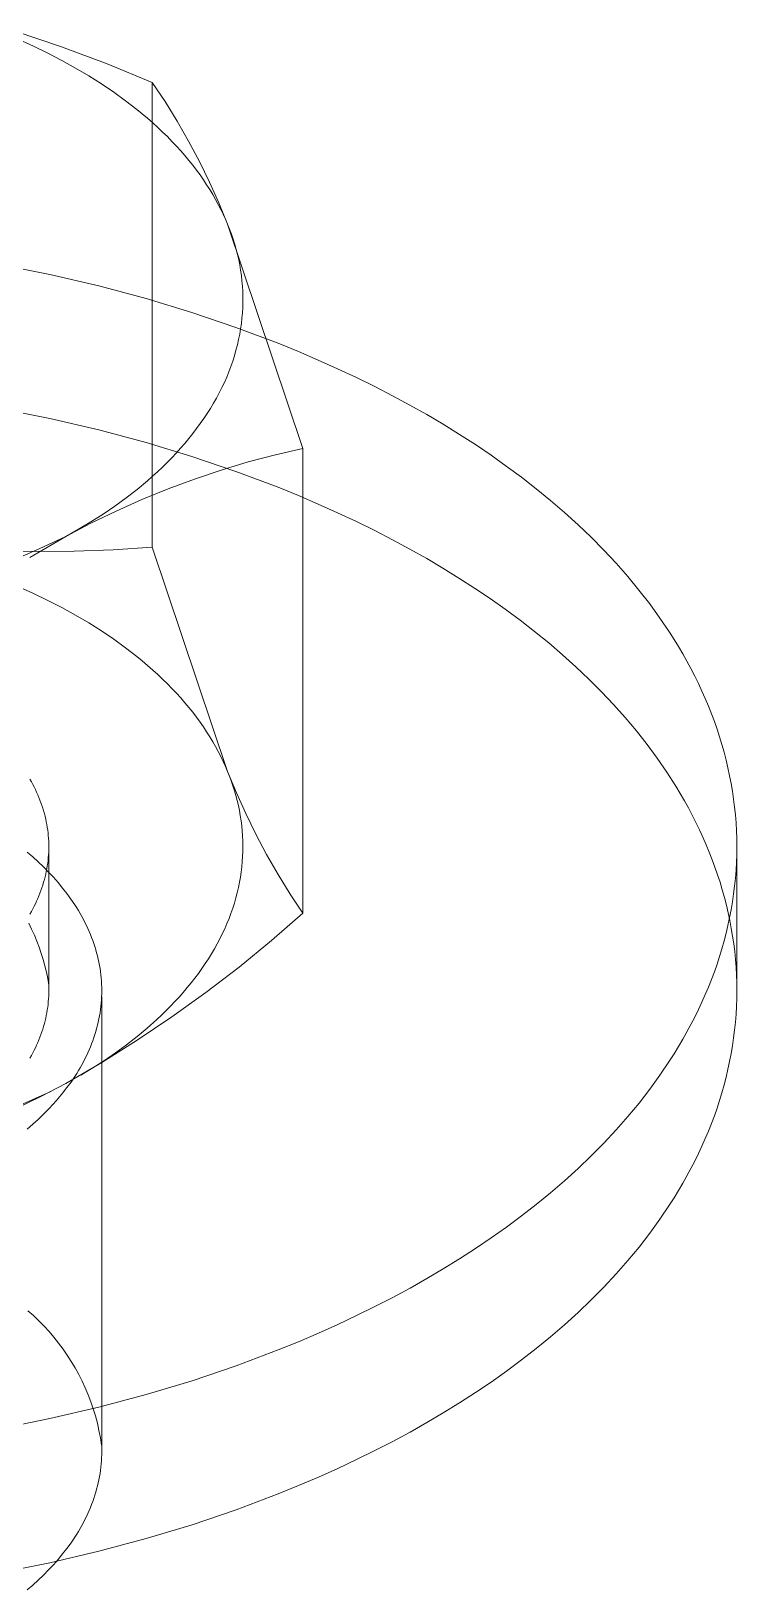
# Model space of a CAD drawing. Header units: millimetres. Extents: x -124 to 15640, y 659 to 4121.
# Drawn here: x 4099.38 to 4109.38, y 2376.84 to 2398.93 of the extents above; entities that cross this region are included whole.
import ezdxf

# ---------------------------------------------------------------- set-up
doc = ezdxf.new("R2010")
doc.units = ezdxf.units.MM
doc.layers.add('ZANO_R', color=7, linetype='Continuous', lineweight=0)

msp = doc.modelspace()

# ---------------------------------------------------------------- linework, layer by layer
at = {"layer": 'ZANO_R'}
for p, q in [((4099.812, 2398.713), (4099.157, 2398.933)), ((4099.205, 2398.815), (4099.415, 2398.72)), ((4099.415, 2398.72), (4099.62, 2398.621)), ((4099.62, 2398.621), (4099.819, 2398.518)), ((4100.46, 2398.471), (4099.812, 2398.713)), ((4099.819, 2398.518), (4100.012, 2398.411)), ((4100.012, 2398.411), (4100.199, 2398.3)), ((4101.099, 2398.208), (4100.46, 2398.471)), ((4100.199, 2398.3), (4100.38, 2398.186)), ((4100.38, 2398.186), (4100.554, 2398.069)), ((4101.099, 2398.208), (4101.28, 2397.936)), ((4101.099, 2391.618), (4101.099, 2398.208)), ((4100.554, 2398.069), (4100.721, 2397.948)), ((4100.721, 2397.948), (4100.88, 2397.824)), ((4101.28, 2397.936), (4101.451, 2397.659)), ((4100.88, 2397.824), (4100.957, 2397.761)), ((4100.957, 2397.761), (4101.032, 2397.698)), ((4101.032, 2397.698), (4101.105, 2397.634)), ((4101.105, 2397.634), (4101.176, 2397.569)), ((4101.176, 2397.569), (4101.245, 2397.504)), ((4101.245, 2397.504), (4101.312, 2397.438)), ((4101.451, 2397.659), (4101.613, 2397.376)), ((4101.312, 2397.438), (4101.377, 2397.371)), ((4101.377, 2397.371), (4101.44, 2397.305)), ((4101.44, 2397.305), (4101.501, 2397.237)), ((4101.613, 2397.376), (4101.766, 2397.088)), ((4101.501, 2397.237), (4101.56, 2397.17)), ((4101.56, 2397.17), (4101.617, 2397.102)), ((4101.617, 2397.102), (4101.671, 2397.033)), ((4101.671, 2397.033), (4101.724, 2396.965)), ((4101.766, 2397.088), (4101.909, 2396.795)), ((4101.724, 2396.965), (4101.775, 2396.896)), ((4101.775, 2396.896), (4101.823, 2396.826)), ((4101.823, 2396.826), (4101.869, 2396.757)), ((4101.869, 2396.757), (4101.914, 2396.687)), ((4101.909, 2396.795), (4102.042, 2396.498)), ((4101.914, 2396.687), (4101.956, 2396.617)), ((4101.956, 2396.617), (4101.996, 2396.547)), ((4101.996, 2396.547), (4102.034, 2396.477)), ((4102.034, 2396.477), (4102.07, 2396.407)), ((4102.042, 2396.498), (4102.166, 2396.196)), ((4102.07, 2396.407), (4102.104, 2396.337)), ((4102.104, 2396.337), (4102.136, 2396.267)), ((4102.136, 2396.267), (4102.166, 2396.196)), ((4102.166, 2396.196), (4102.194, 2396.126)), ((4102.166, 2396.196), (4103.233, 2393.018)), ((4102.194, 2396.126), (4102.22, 2396.055)), ((4102.22, 2396.055), (4102.245, 2395.983)), ((4102.245, 2395.983), (4102.267, 2395.911)), ((4102.267, 2395.911), (4102.287, 2395.839)), ((4102.287, 2395.839), (4102.306, 2395.766)), ((4102.306, 2395.766), (4102.323, 2395.693)), ((4098.932, 2395.625), (4099.645, 2395.483)), ((4099.645, 2395.483), (4100.339, 2395.321)), ((4102.323, 2395.693), (4102.337, 2395.619)), ((4102.337, 2395.619), (4102.35, 2395.545)), ((4102.35, 2395.545), (4102.361, 2395.47)), ((4100.339, 2395.321), (4101.012, 2395.142)), ((4102.361, 2395.47), (4102.369, 2395.396)), ((4102.369, 2395.396), (4102.376, 2395.32)), ((4102.376, 2395.32), (4102.38, 2395.245)), ((4101.012, 2395.142), (4101.66, 2394.946)), ((4102.38, 2395.245), (4102.382, 2395.17)), ((4102.382, 2395.094), (4102.38, 2395.018)), ((4102.382, 2395.17), (4102.382, 2395.094)), ((4101.66, 2394.946), (4102.284, 2394.734)), ((4102.369, 2394.866), (4102.361, 2394.79)), ((4102.376, 2394.942), (4102.369, 2394.866)), ((4102.38, 2395.018), (4102.376, 2394.942)), ((4102.284, 2394.734), (4102.881, 2394.509)), ((4102.337, 2394.637), (4102.321, 2394.561)), ((4102.35, 2394.713), (4102.337, 2394.637)), ((4102.361, 2394.79), (4102.35, 2394.713)), ((4102.284, 2394.409), (4102.262, 2394.333)), ((4102.304, 2394.485), (4102.284, 2394.409)), ((4102.321, 2394.561), (4102.304, 2394.485)), ((4102.881, 2394.509), (4103.17, 2394.392)), ((4103.17, 2394.392), (4103.451, 2394.271)), ((4102.212, 2394.181), (4102.183, 2394.106)), ((4102.238, 2394.257), (4102.212, 2394.181)), ((4102.262, 2394.333), (4102.238, 2394.257)), ((4103.451, 2394.271), (4103.725, 2394.148)), ((4102.12, 2393.955), (4102.084, 2393.881)), ((4102.153, 2394.03), (4102.12, 2393.955)), ((4102.183, 2394.106), (4102.153, 2394.03)), ((4103.725, 2394.148), (4103.992, 2394.022)), ((4103.992, 2394.022), (4104.252, 2393.894)), ((4102.008, 2393.733), (4101.966, 2393.659)), ((4102.047, 2393.807), (4102.008, 2393.733)), ((4102.084, 2393.881), (4102.047, 2393.807)), ((4104.252, 2393.894), (4104.505, 2393.764)), ((4104.505, 2393.764), (4104.75, 2393.631)), ((4099.645, 2393.441), (4098.932, 2393.584)), ((4101.877, 2393.513), (4101.829, 2393.441)), ((4101.922, 2393.586), (4101.877, 2393.513)), ((4101.966, 2393.659), (4101.922, 2393.586)), ((4104.75, 2393.631), (4104.988, 2393.497)), ((4104.988, 2393.497), (4105.221, 2393.36)), ((4100.339, 2393.28), (4099.645, 2393.441)), ((4101.012, 2393.1), (4100.339, 2393.28)), ((4101.727, 2393.299), (4101.673, 2393.228)), ((4101.779, 2393.37), (4101.727, 2393.299)), ((4101.829, 2393.441), (4101.779, 2393.37)), ((4105.221, 2393.36), (4105.451, 2393.218)), ((4101.66, 2392.904), (4101.012, 2393.1)), ((4101.559, 2393.089), (4101.5, 2393.02)), ((4101.617, 2393.158), (4101.559, 2393.089)), ((4101.673, 2393.228), (4101.617, 2393.158)), ((4105.451, 2393.218), (4105.677, 2393.072)), ((4105.677, 2393.072), (4105.899, 2392.922)), ((4101.375, 2392.885), (4101.309, 2392.819)), ((4101.438, 2392.953), (4101.375, 2392.885)), ((4101.5, 2393.02), (4101.438, 2392.953)), ((4102.284, 2392.693), (4101.66, 2392.904)), ((4102.458, 2392.826), (4102.075, 2392.711)), ((4102.844, 2392.928), (4102.458, 2392.826)), ((4103.233, 2393.018), (4102.844, 2392.928)), ((4103.233, 2393.018), (4103.233, 2386.429)), ((4105.899, 2392.922), (4106.116, 2392.768)), ((4101.103, 2392.624), (4101.031, 2392.561)), ((4101.174, 2392.688), (4101.103, 2392.624)), ((4101.242, 2392.753), (4101.174, 2392.688)), ((4101.309, 2392.819), (4101.242, 2392.753)), ((4102.075, 2392.711), (4101.696, 2392.584)), ((4102.881, 2392.468), (4102.284, 2392.693)), ((4106.116, 2392.768), (4106.33, 2392.609)), ((4106.33, 2392.609), (4106.538, 2392.447)), ((4100.882, 2392.437), (4100.727, 2392.317)), ((4101.031, 2392.561), (4100.882, 2392.437)), ((4101.322, 2392.445), (4100.952, 2392.294)), ((4101.696, 2392.584), (4101.322, 2392.445)), ((4103.17, 2392.35), (4102.881, 2392.468)), ((4106.538, 2392.447), (4106.741, 2392.281)), ((4100.567, 2392.2), (4100.401, 2392.087)), ((4100.727, 2392.317), (4100.567, 2392.2)), ((4100.952, 2392.294), (4100.587, 2392.131)), ((4103.451, 2392.23), (4103.17, 2392.35)), ((4103.725, 2392.107), (4103.451, 2392.23)), ((4106.741, 2392.281), (4106.939, 2392.11)), ((4100.228, 2391.957), (4099.874, 2391.771)), ((4100.23, 2391.978), (4100.054, 2391.872)), ((4100.587, 2392.131), (4100.228, 2391.957)), ((4100.401, 2392.087), (4100.23, 2391.978)), ((4103.992, 2391.981), (4103.725, 2392.107)), ((4104.252, 2391.853), (4103.992, 2391.981)), ((4106.939, 2392.11), (4107.132, 2391.936)), ((4099.874, 2391.771), (4099.364, 2391.472)), ((4099.874, 2391.771), (4099.494, 2391.593)), ((4100.054, 2391.872), (4099.874, 2391.771)), ((4104.505, 2391.723), (4104.252, 2391.853)), ((4104.75, 2391.59), (4104.505, 2391.723)), ((4107.132, 2391.936), (4107.318, 2391.758)), ((4107.318, 2391.758), (4107.498, 2391.576)), ((4098.881, 2391.571), (4099.436, 2391.557)), ((4099.494, 2391.593), (4099.107, 2391.427)), ((4099.436, 2391.557), (4099.991, 2391.56)), ((4099.991, 2391.56), (4100.546, 2391.58)), ((4100.546, 2391.58), (4101.099, 2391.618)), ((4102.166, 2388.44), (4101.099, 2391.618)), ((4104.988, 2391.456), (4104.75, 2391.59)), ((4107.498, 2391.576), (4107.671, 2391.39)), ((4105.218, 2391.321), (4104.988, 2391.456)), ((4105.444, 2391.181), (4105.218, 2391.321)), ((4107.671, 2391.39), (4107.837, 2391.201)), ((4099.415, 2390.963), (4099.205, 2391.058)), ((4105.666, 2391.038), (4105.444, 2391.181)), ((4107.837, 2391.201), (4107.996, 2391.009)), ((4099.62, 2390.864), (4099.415, 2390.963)), ((4099.819, 2390.761), (4099.62, 2390.864)), ((4105.885, 2390.89), (4105.666, 2391.038)), ((4106.099, 2390.739), (4105.885, 2390.89)), ((4107.996, 2391.009), (4108.148, 2390.813)), ((4100.012, 2390.654), (4099.819, 2390.761)), ((4100.199, 2390.544), (4100.012, 2390.654)), ((4106.31, 2390.583), (4106.099, 2390.739)), ((4108.148, 2390.813), (4108.292, 2390.614)), ((4100.38, 2390.43), (4100.199, 2390.544)), ((4100.554, 2390.312), (4100.38, 2390.43)), ((4106.516, 2390.424), (4106.31, 2390.583)), ((4106.716, 2390.26), (4106.516, 2390.424)), ((4108.292, 2390.614), (4108.428, 2390.412)), ((4108.428, 2390.412), (4108.493, 2390.31)), ((4100.721, 2390.191), (4100.554, 2390.312)), ((4100.88, 2390.067), (4100.721, 2390.191)), ((4106.912, 2390.093), (4106.716, 2390.26)), ((4108.493, 2390.31), (4108.556, 2390.208)), ((4108.556, 2390.208), (4108.617, 2390.104)), ((4100.957, 2390.005), (4100.88, 2390.067)), ((4101.032, 2389.941), (4100.957, 2390.005)), ((4107.102, 2389.922), (4106.912, 2390.093)), ((4108.617, 2390.104), (4108.675, 2390)), ((4108.675, 2390), (4108.732, 2389.896)), ((4101.105, 2389.877), (4101.032, 2389.941)), ((4101.176, 2389.812), (4101.105, 2389.877)), ((4101.245, 2389.747), (4101.176, 2389.812)), ((4101.312, 2389.681), (4101.245, 2389.747)), ((4107.286, 2389.747), (4107.102, 2389.922)), ((4107.464, 2389.569), (4107.286, 2389.747)), ((4108.732, 2389.896), (4108.786, 2389.791)), ((4108.786, 2389.791), (4108.838, 2389.685)), ((4101.377, 2389.615), (4101.312, 2389.681)), ((4101.44, 2389.548), (4101.377, 2389.615)), ((4101.501, 2389.481), (4101.44, 2389.548)), ((4107.636, 2389.387), (4107.464, 2389.569)), ((4108.838, 2389.685), (4108.888, 2389.578)), ((4108.888, 2389.578), (4108.935, 2389.472)), ((4101.56, 2389.413), (4101.501, 2389.481)), ((4101.617, 2389.345), (4101.56, 2389.413)), ((4101.671, 2389.277), (4101.617, 2389.345)), ((4107.801, 2389.202), (4107.636, 2389.387)), ((4108.935, 2389.472), (4108.98, 2389.364)), ((4108.98, 2389.364), (4109.023, 2389.256)), ((4101.724, 2389.208), (4101.671, 2389.277)), ((4101.775, 2389.139), (4101.724, 2389.208)), ((4101.823, 2389.07), (4101.775, 2389.139)), ((4101.869, 2389), (4101.823, 2389.07)), ((4107.96, 2389.013), (4107.801, 2389.202)), ((4109.023, 2389.256), (4109.064, 2389.148)), ((4109.064, 2389.148), (4109.102, 2389.039)), ((4101.914, 2388.93), (4101.869, 2389)), ((4101.956, 2388.861), (4101.914, 2388.93)), ((4101.996, 2388.791), (4101.956, 2388.861)), ((4108.111, 2388.821), (4107.96, 2389.013)), ((4109.102, 2389.039), (4109.138, 2388.93)), ((4109.138, 2388.93), (4109.171, 2388.82)), ((4102.034, 2388.721), (4101.996, 2388.791)), ((4102.07, 2388.65), (4102.034, 2388.721)), ((4102.104, 2388.58), (4102.07, 2388.65)), ((4108.255, 2388.626), (4108.111, 2388.821)), ((4109.171, 2388.82), (4109.202, 2388.711)), ((4109.202, 2388.711), (4109.231, 2388.6)), ((4102.136, 2388.51), (4102.104, 2388.58)), ((4102.166, 2388.44), (4102.136, 2388.51)), ((4102.166, 2388.44), (4102.193, 2388.372)), ((4102.29, 2388.138), (4102.166, 2388.44)), ((4108.391, 2388.428), (4108.255, 2388.626)), ((4108.519, 2388.228), (4108.391, 2388.428)), ((4109.231, 2388.6), (4109.257, 2388.49)), ((4109.257, 2388.49), (4109.281, 2388.379)), ((4099.364, 2388.329), (4099.385, 2388.293)), ((4099.385, 2388.293), (4099.405, 2388.256)), ((4099.405, 2388.256), (4099.424, 2388.219)), ((4099.424, 2388.219), (4099.442, 2388.182)), ((4102.193, 2388.372), (4102.218, 2388.304)), ((4102.218, 2388.304), (4102.242, 2388.235)), ((4102.242, 2388.235), (4102.264, 2388.165)), ((4108.58, 2388.126), (4108.519, 2388.228)), ((4109.281, 2388.379), (4109.302, 2388.268)), ((4109.302, 2388.268), (4109.321, 2388.157)), ((4099.442, 2388.182), (4099.459, 2388.145)), ((4099.459, 2388.145), (4099.476, 2388.107)), ((4099.476, 2388.107), (4099.492, 2388.07)), ((4099.492, 2388.07), (4099.507, 2388.032)), ((4099.507, 2388.032), (4099.521, 2387.994)), ((4099.521, 2387.994), (4099.534, 2387.956)), ((4102.264, 2388.165), (4102.284, 2388.096)), ((4102.284, 2388.096), (4102.302, 2388.026)), ((4102.423, 2387.841), (4102.29, 2388.138)), ((4102.302, 2388.026), (4102.319, 2387.955)), ((4108.639, 2388.024), (4108.58, 2388.126)), ((4108.696, 2387.922), (4108.639, 2388.024)), ((4109.321, 2388.157), (4109.337, 2388.045)), ((4109.337, 2388.045), (4109.351, 2387.933)), ((4099.534, 2387.956), (4099.547, 2387.918)), ((4099.547, 2387.918), (4099.559, 2387.88)), ((4099.559, 2387.88), (4099.569, 2387.841)), ((4099.569, 2387.841), (4099.579, 2387.803)), ((4099.579, 2387.803), (4099.589, 2387.764)), ((4099.589, 2387.764), (4099.597, 2387.725)), ((4102.319, 2387.955), (4102.333, 2387.884)), ((4102.333, 2387.884), (4102.346, 2387.813)), ((4102.346, 2387.813), (4102.357, 2387.741)), ((4102.567, 2387.548), (4102.423, 2387.841)), ((4108.751, 2387.818), (4108.696, 2387.922)), ((4108.803, 2387.715), (4108.751, 2387.818)), ((4109.351, 2387.933), (4109.362, 2387.822)), ((4109.362, 2387.822), (4109.371, 2387.71)), ((4099.597, 2387.725), (4099.604, 2387.686)), ((4099.604, 2387.686), (4099.611, 2387.647)), ((4099.611, 2387.647), (4099.617, 2387.608)), ((4099.617, 2387.608), (4099.621, 2387.569)), ((4099.621, 2387.569), (4099.625, 2387.53)), ((4099.625, 2387.53), (4099.628, 2387.491)), ((4102.357, 2387.741), (4102.366, 2387.669)), ((4102.366, 2387.669), (4102.373, 2387.597)), ((4102.373, 2387.597), (4102.378, 2387.525)), ((4102.378, 2387.525), (4102.381, 2387.452)), ((4102.719, 2387.26), (4102.567, 2387.548)), ((4108.854, 2387.61), (4108.803, 2387.715)), ((4108.902, 2387.506), (4108.854, 2387.61)), ((4109.371, 2387.71), (4109.377, 2387.598)), ((4109.377, 2387.598), (4109.381, 2387.486)), ((4099.628, 2387.491), (4099.631, 2387.452)), ((4099.631, 2387.452), (4099.632, 2387.412)), ((4099.632, 2387.334), (4099.631, 2387.295)), ((4099.632, 2387.412), (4099.632, 2387.373)), ((4099.632, 2387.373), (4099.632, 2387.334)), ((4102.382, 2387.306), (4102.379, 2387.233)), ((4102.381, 2387.452), (4102.382, 2387.379)), ((4102.382, 2387.379), (4102.382, 2387.306)), ((4108.948, 2387.4), (4108.902, 2387.506)), ((4108.992, 2387.294), (4108.948, 2387.4)), ((4109.381, 2387.486), (4109.382, 2387.373)), ((4109.382, 2387.373), (4109.381, 2387.261)), ((4099.326, 2387.295), (4099.405, 2387.227)), ((4099.405, 2387.227), (4099.482, 2387.157)), ((4099.482, 2387.157), (4099.557, 2387.086)), ((4099.557, 2387.086), (4099.628, 2387.013)), ((4099.611, 2387.099), (4099.604, 2387.06)), ((4099.617, 2387.138), (4099.611, 2387.099)), ((4099.621, 2387.177), (4099.617, 2387.138)), ((4099.625, 2387.216), (4099.621, 2387.177)), ((4099.628, 2387.255), (4099.625, 2387.216)), ((4099.631, 2387.295), (4099.628, 2387.255)), ((4099.632, 2385.332), (4099.632, 2387.295)), ((4102.367, 2387.087), (4102.358, 2387.013)), ((4102.374, 2387.16), (4102.367, 2387.087)), ((4102.379, 2387.233), (4102.374, 2387.16)), ((4102.881, 2386.977), (4102.719, 2387.26)), ((4109.034, 2387.188), (4108.992, 2387.294)), ((4109.073, 2387.081), (4109.034, 2387.188)), ((4109.11, 2386.974), (4109.073, 2387.081)), ((4109.377, 2387.149), (4109.371, 2387.037)), ((4109.381, 2387.261), (4109.377, 2387.149)), ((4109.382, 2385.332), (4109.382, 2387.261)), ((4099.559, 2386.867), (4099.547, 2386.828)), ((4099.569, 2386.905), (4099.559, 2386.867)), ((4099.579, 2386.944), (4099.569, 2386.905)), ((4099.589, 2386.982), (4099.579, 2386.944)), ((4099.597, 2387.021), (4099.589, 2386.982)), ((4099.604, 2387.06), (4099.597, 2387.021)), ((4099.628, 2387.013), (4099.698, 2386.939)), ((4099.698, 2386.939), (4099.764, 2386.863)), ((4099.764, 2386.863), (4099.828, 2386.786)), ((4102.334, 2386.867), (4102.319, 2386.793)), ((4102.347, 2386.94), (4102.334, 2386.867)), ((4102.358, 2387.013), (4102.347, 2386.94)), ((4103.053, 2386.7), (4102.881, 2386.977)), ((4109.145, 2386.867), (4109.11, 2386.974)), ((4109.177, 2386.759), (4109.145, 2386.867)), ((4109.362, 2386.925), (4109.351, 2386.814)), ((4109.371, 2387.037), (4109.362, 2386.925)), ((4099.476, 2386.639), (4099.459, 2386.601)), ((4099.492, 2386.676), (4099.476, 2386.639)), ((4099.507, 2386.714), (4099.492, 2386.676)), ((4099.521, 2386.752), (4099.507, 2386.714)), ((4099.534, 2386.79), (4099.521, 2386.752)), ((4099.547, 2386.828), (4099.534, 2386.79)), ((4099.828, 2386.786), (4099.889, 2386.708)), ((4099.889, 2386.708), (4099.946, 2386.628)), ((4102.283, 2386.647), (4102.262, 2386.573)), ((4102.302, 2386.72), (4102.283, 2386.647)), ((4102.319, 2386.793), (4102.302, 2386.72)), ((4103.233, 2386.429), (4103.053, 2386.7)), ((4109.207, 2386.65), (4109.177, 2386.759)), ((4109.235, 2386.542), (4109.207, 2386.65)), ((4109.337, 2386.702), (4109.321, 2386.59)), ((4109.351, 2386.814), (4109.337, 2386.702)), ((4099.385, 2386.454), (4099.365, 2386.417)), ((4099.405, 2386.49), (4099.385, 2386.454)), ((4099.424, 2386.527), (4099.405, 2386.49)), ((4099.442, 2386.564), (4099.424, 2386.527)), ((4099.459, 2386.601), (4099.442, 2386.564)), ((4099.946, 2386.628), (4100.001, 2386.547)), ((4100.001, 2386.547), (4100.027, 2386.507)), ((4100.027, 2386.507), (4100.052, 2386.466)), ((4100.052, 2386.466), (4100.076, 2386.424)), ((4100.076, 2386.424), (4100.1, 2386.383)), ((4102.213, 2386.427), (4102.186, 2386.355)), ((4102.238, 2386.5), (4102.213, 2386.427)), ((4102.262, 2386.573), (4102.238, 2386.5)), ((4102.786, 2386.04), (4103.233, 2386.429)), ((4109.261, 2386.433), (4109.235, 2386.542)), ((4109.284, 2386.324), (4109.261, 2386.433)), ((4109.302, 2386.479), (4109.281, 2386.368)), ((4109.321, 2386.59), (4109.302, 2386.479)), ((4099.389, 2386.204), (4099.347, 2386.286)), ((4099.428, 2386.12), (4099.389, 2386.204)), ((4100.1, 2386.383), (4100.122, 2386.341)), ((4100.122, 2386.341), (4100.144, 2386.299)), ((4100.144, 2386.299), (4100.165, 2386.256)), ((4100.165, 2386.256), (4100.185, 2386.214)), ((4100.185, 2386.214), (4100.204, 2386.171)), ((4102.125, 2386.21), (4102.091, 2386.138)), ((4102.156, 2386.282), (4102.125, 2386.21)), ((4102.186, 2386.355), (4102.156, 2386.282)), ((4109.257, 2386.257), (4109.231, 2386.147)), ((4109.281, 2386.368), (4109.257, 2386.257)), ((4109.304, 2386.214), (4109.284, 2386.324)), ((4109.322, 2386.105), (4109.304, 2386.214)), ((4099.463, 2386.034), (4099.428, 2386.12)), ((4099.496, 2385.948), (4099.463, 2386.034)), ((4100.204, 2386.171), (4100.222, 2386.128)), ((4100.222, 2386.128), (4100.239, 2386.085)), ((4100.239, 2386.085), (4100.255, 2386.042)), ((4100.255, 2386.042), (4100.27, 2385.998)), ((4100.27, 2385.998), (4100.285, 2385.955)), ((4102.018, 2385.995), (4101.979, 2385.924)), ((4102.056, 2386.067), (4102.018, 2385.995)), ((4102.091, 2386.138), (4102.056, 2386.067)), ((4102.328, 2385.666), (4102.786, 2386.04)), ((4109.203, 2386.036), (4109.172, 2385.926)), ((4109.231, 2386.147), (4109.203, 2386.036)), ((4109.338, 2385.995), (4109.322, 2386.105)), ((4109.352, 2385.885), (4109.338, 2385.995)), ((4099.526, 2385.86), (4099.496, 2385.948)), ((4099.553, 2385.772), (4099.526, 2385.86)), ((4099.577, 2385.683), (4099.553, 2385.772)), ((4100.285, 2385.955), (4100.298, 2385.911)), ((4100.298, 2385.911), (4100.31, 2385.867)), ((4100.31, 2385.867), (4100.322, 2385.823)), ((4100.322, 2385.823), (4100.332, 2385.778)), ((4100.332, 2385.778), (4100.342, 2385.734)), ((4101.894, 2385.784), (4101.849, 2385.714)), ((4101.937, 2385.854), (4101.894, 2385.784)), ((4101.979, 2385.924), (4101.937, 2385.854)), ((4109.138, 2385.817), (4109.102, 2385.708)), ((4109.172, 2385.926), (4109.138, 2385.817)), ((4109.363, 2385.775), (4109.352, 2385.885)), ((4109.371, 2385.665), (4109.363, 2385.775)), ((4099.598, 2385.592), (4099.577, 2385.683)), ((4099.616, 2385.502), (4099.598, 2385.592)), ((4100.342, 2385.734), (4100.35, 2385.69)), ((4100.35, 2385.69), (4100.358, 2385.645)), ((4100.358, 2385.645), (4100.364, 2385.601)), ((4100.364, 2385.601), (4100.37, 2385.556)), ((4100.37, 2385.556), (4100.374, 2385.511)), ((4101.752, 2385.576), (4101.701, 2385.508)), ((4101.802, 2385.645), (4101.752, 2385.576)), ((4101.849, 2385.714), (4101.802, 2385.645)), ((4101.858, 2385.305), (4102.328, 2385.666)), ((4109.064, 2385.599), (4109.024, 2385.491)), ((4109.102, 2385.708), (4109.064, 2385.599)), ((4109.377, 2385.555), (4109.371, 2385.665)), ((4109.381, 2385.444), (4109.377, 2385.555)), ((4099.631, 2385.41), (4099.616, 2385.502)), ((4099.632, 2385.293), (4099.632, 2385.332)), ((4100.374, 2385.511), (4100.378, 2385.466)), ((4100.378, 2385.466), (4100.38, 2385.422)), ((4100.38, 2385.422), (4100.382, 2385.377)), ((4100.382, 2385.377), (4100.382, 2385.332)), ((4100.382, 2385.332), (4100.382, 2385.287)), ((4101.594, 2385.374), (4101.538, 2385.307)), ((4101.649, 2385.441), (4101.594, 2385.374)), ((4101.701, 2385.508), (4101.649, 2385.441)), ((4108.981, 2385.383), (4108.936, 2385.275)), ((4109.024, 2385.491), (4108.981, 2385.383)), ((4109.381, 2385.22), (4109.382, 2385.332)), ((4099.611, 2385.058), (4099.617, 2385.097)), ((4099.617, 2385.097), (4099.621, 2385.136)), ((4099.621, 2385.136), (4099.625, 2385.175)), ((4099.625, 2385.175), (4099.628, 2385.214)), ((4099.628, 2385.214), (4099.631, 2385.253)), ((4099.631, 2385.253), (4099.632, 2385.293)), ((4100.37, 2385.108), (4100.364, 2385.063)), ((4100.374, 2385.153), (4100.37, 2385.108)), ((4100.378, 2385.197), (4100.374, 2385.153)), ((4100.38, 2385.242), (4100.378, 2385.197)), ((4100.382, 2385.287), (4100.38, 2385.242)), ((4100.382, 2385.242), (4100.382, 2378.8)), ((4101.358, 2385.112), (4101.295, 2385.048)), ((4101.42, 2385.176), (4101.358, 2385.112)), ((4101.377, 2384.96), (4101.858, 2385.305)), ((4101.48, 2385.241), (4101.42, 2385.176)), ((4101.538, 2385.307), (4101.48, 2385.241)), ((4108.888, 2385.168), (4108.838, 2385.062)), ((4108.936, 2385.275), (4108.888, 2385.168)), ((4109.371, 2384.996), (4109.377, 2385.108)), ((4109.377, 2385.108), (4109.381, 2385.22)), ((4099.569, 2384.864), (4099.579, 2384.902)), ((4099.579, 2384.902), (4099.589, 2384.941)), ((4099.589, 2384.941), (4099.597, 2384.98)), ((4099.597, 2384.98), (4099.604, 2385.019)), ((4099.604, 2385.019), (4099.611, 2385.058)), ((4100.332, 2384.885), (4100.322, 2384.841)), ((4100.342, 2384.93), (4100.332, 2384.885)), ((4100.35, 2384.974), (4100.342, 2384.93)), ((4100.358, 2385.019), (4100.35, 2384.974)), ((4100.364, 2385.063), (4100.358, 2385.019)), ((4100.886, 2384.629), (4101.377, 2384.96)), ((4101.164, 2384.923), (4101.026, 2384.8)), ((4101.23, 2384.985), (4101.164, 2384.923)), ((4101.295, 2385.048), (4101.23, 2384.985)), ((4108.786, 2384.956), (4108.732, 2384.851)), ((4108.838, 2385.062), (4108.786, 2384.956)), ((4109.351, 2384.772), (4109.362, 2384.884)), ((4109.362, 2384.884), (4109.371, 2384.996)), ((4099.492, 2384.635), (4099.507, 2384.673)), ((4099.507, 2384.673), (4099.521, 2384.711)), ((4099.521, 2384.711), (4099.534, 2384.749)), ((4099.534, 2384.749), (4099.547, 2384.787)), ((4099.547, 2384.787), (4099.559, 2384.825)), ((4099.559, 2384.825), (4099.569, 2384.864)), ((4100.27, 2384.666), (4100.255, 2384.622)), ((4100.285, 2384.709), (4100.27, 2384.666)), ((4100.298, 2384.753), (4100.285, 2384.709)), ((4100.31, 2384.797), (4100.298, 2384.753)), ((4100.322, 2384.841), (4100.31, 2384.797)), ((4100.883, 2384.681), (4100.734, 2384.565)), ((4101.026, 2384.8), (4100.883, 2384.681)), ((4108.676, 2384.746), (4108.617, 2384.642)), ((4108.732, 2384.851), (4108.676, 2384.746)), ((4109.321, 2384.549), (4109.337, 2384.661)), ((4109.337, 2384.661), (4109.351, 2384.772)), ((4099.385, 2384.412), (4099.405, 2384.449)), ((4099.405, 2384.449), (4099.424, 2384.486)), ((4099.424, 2384.486), (4099.442, 2384.523)), ((4099.442, 2384.523), (4099.459, 2384.56)), ((4099.459, 2384.56), (4099.476, 2384.597)), ((4099.476, 2384.597), (4099.492, 2384.635)), ((4100.185, 2384.45), (4100.165, 2384.407)), ((4100.204, 2384.493), (4100.185, 2384.45)), ((4100.222, 2384.536), (4100.204, 2384.493)), ((4100.239, 2384.579), (4100.222, 2384.536)), ((4100.255, 2384.622), (4100.239, 2384.579)), ((4100.385, 2384.314), (4100.886, 2384.629)), ((4100.579, 2384.452), (4100.42, 2384.343)), ((4100.734, 2384.565), (4100.579, 2384.452)), ((4108.494, 2384.436), (4108.429, 2384.334)), ((4108.557, 2384.539), (4108.494, 2384.436)), ((4108.617, 2384.642), (4108.557, 2384.539)), ((4109.281, 2384.327), (4109.302, 2384.438)), ((4109.302, 2384.438), (4109.321, 2384.549)), ((4099.365, 2384.376), (4099.385, 2384.412)), ((4099.874, 2384.014), (4100.385, 2384.314)), ((4100.076, 2384.239), (4100.052, 2384.198)), ((4100.1, 2384.281), (4100.076, 2384.239)), ((4100.256, 2384.237), (4100.088, 2384.135)), ((4100.122, 2384.323), (4100.1, 2384.281)), ((4100.144, 2384.365), (4100.122, 2384.323)), ((4100.165, 2384.407), (4100.144, 2384.365)), ((4100.42, 2384.343), (4100.256, 2384.237)), ((4108.429, 2384.334), (4108.293, 2384.133)), ((4109.231, 2384.105), (4109.257, 2384.216)), ((4109.257, 2384.216), (4109.281, 2384.327)), ((4099.521, 2383.829), (4099.874, 2384.014)), ((4099.947, 2384.036), (4099.889, 2383.956)), ((4100.001, 2384.116), (4099.947, 2384.036)), ((4100.027, 2384.157), (4100.001, 2384.116)), ((4100.052, 2384.198), (4100.027, 2384.157)), ((4108.293, 2384.133), (4108.149, 2383.934)), ((4109.172, 2383.885), (4109.203, 2383.995)), ((4109.203, 2383.995), (4109.231, 2384.105)), ((4099.161, 2383.654), (4099.521, 2383.829)), ((4099.269, 2383.729), (4099.66, 2383.902)), ((4099.765, 2383.801), (4099.698, 2383.725)), ((4099.828, 2383.878), (4099.765, 2383.801)), ((4099.889, 2383.956), (4099.828, 2383.878)), ((4108.149, 2383.934), (4107.997, 2383.738)), ((4109.102, 2383.666), (4109.138, 2383.776)), ((4109.138, 2383.776), (4109.172, 2383.885)), ((4099.557, 2383.578), (4099.482, 2383.507)), ((4099.629, 2383.651), (4099.557, 2383.578)), ((4099.698, 2383.725), (4099.629, 2383.651)), ((4107.838, 2383.546), (4107.672, 2383.357)), ((4107.997, 2383.738), (4107.838, 2383.546)), ((4109.024, 2383.449), (4109.064, 2383.558)), ((4109.064, 2383.558), (4109.102, 2383.666)), ((4099.406, 2383.437), (4099.326, 2383.369)), ((4099.482, 2383.507), (4099.406, 2383.437)), ((4107.672, 2383.357), (4107.498, 2383.171)), ((4108.936, 2383.234), (4108.981, 2383.341)), ((4108.981, 2383.341), (4109.024, 2383.449)), ((4107.498, 2383.171), (4107.319, 2382.989)), ((4108.838, 2383.021), (4108.888, 2383.127)), ((4108.888, 2383.127), (4108.936, 2383.234)), ((4107.319, 2382.989), (4107.132, 2382.811)), ((4108.732, 2382.81), (4108.786, 2382.915)), ((4108.786, 2382.915), (4108.838, 2383.021)), ((4107.132, 2382.811), (4106.94, 2382.637)), ((4108.617, 2382.601), (4108.676, 2382.705)), ((4108.676, 2382.705), (4108.732, 2382.81)), ((4106.742, 2382.466), (4106.539, 2382.3)), ((4106.94, 2382.637), (4106.742, 2382.466)), ((4108.494, 2382.395), (4108.557, 2382.498)), ((4108.557, 2382.498), (4108.617, 2382.601)), ((4106.539, 2382.3), (4106.331, 2382.137)), ((4108.293, 2382.091), (4108.429, 2382.293)), ((4108.429, 2382.293), (4108.494, 2382.395)), ((4106.331, 2382.137), (4106.117, 2381.979)), ((4108.149, 2381.892), (4108.293, 2382.091)), ((4105.9, 2381.825), (4105.678, 2381.675)), ((4106.117, 2381.979), (4105.9, 2381.825)), ((4107.997, 2381.697), (4108.149, 2381.892)), ((4105.678, 2381.675), (4105.452, 2381.529)), ((4107.838, 2381.504), (4107.997, 2381.697)), ((4105.222, 2381.387), (4104.99, 2381.25)), ((4105.452, 2381.529), (4105.222, 2381.387)), ((4107.672, 2381.315), (4107.838, 2381.504)), ((4104.752, 2381.115), (4104.506, 2380.983)), ((4104.99, 2381.25), (4104.752, 2381.115)), ((4107.319, 2380.948), (4107.498, 2381.13)), ((4107.498, 2381.13), (4107.672, 2381.315)), ((4104.506, 2380.983), (4104.254, 2380.852)), ((4107.132, 2380.77), (4107.319, 2380.948)), ((4099.414, 2380.724), (4099.335, 2380.794)), ((4099.49, 2380.651), (4099.414, 2380.724)), ((4103.994, 2380.724), (4103.727, 2380.598)), ((4104.254, 2380.852), (4103.994, 2380.724)), ((4106.94, 2380.595), (4107.132, 2380.77)), ((4099.565, 2380.576), (4099.49, 2380.651)), ((4099.636, 2380.498), (4099.565, 2380.576)), ((4099.705, 2380.418), (4099.636, 2380.498)), ((4103.452, 2380.475), (4103.171, 2380.355)), ((4103.727, 2380.598), (4103.452, 2380.475)), ((4106.742, 2380.425), (4106.94, 2380.595)), ((4099.771, 2380.335), (4099.705, 2380.418)), ((4099.834, 2380.25), (4099.771, 2380.335)), ((4099.894, 2380.163), (4099.834, 2380.25)), ((4102.883, 2380.237), (4102.285, 2380.012)), ((4103.171, 2380.355), (4102.883, 2380.237)), ((4106.331, 2380.096), (4106.539, 2380.258)), ((4106.539, 2380.258), (4106.742, 2380.425)), ((4099.951, 2380.074), (4099.894, 2380.163)), ((4100.005, 2379.983), (4099.951, 2380.074)), ((4102.285, 2380.012), (4101.662, 2379.801)), ((4106.117, 2379.938), (4106.331, 2380.096)), ((4100.056, 2379.891), (4100.005, 2379.983)), ((4100.104, 2379.796), (4100.056, 2379.891)), ((4100.148, 2379.7), (4100.104, 2379.796)), ((4101.662, 2379.801), (4101.013, 2379.605)), ((4105.9, 2379.783), (4106.117, 2379.938)), ((4100.189, 2379.603), (4100.148, 2379.7)), ((4100.227, 2379.504), (4100.189, 2379.603)), ((4101.013, 2379.605), (4100.341, 2379.425)), ((4105.452, 2379.487), (4105.678, 2379.633)), ((4105.678, 2379.633), (4105.9, 2379.783)), ((4100.341, 2379.425), (4099.647, 2379.264)), ((4100.261, 2379.404), (4100.227, 2379.504)), ((4100.292, 2379.303), (4100.261, 2379.404)), ((4105.222, 2379.346), (4105.452, 2379.487)), ((4099.647, 2379.264), (4098.933, 2379.121)), ((4100.32, 2379.201), (4100.292, 2379.303)), ((4100.343, 2379.098), (4100.32, 2379.201)), ((4104.752, 2379.074), (4104.99, 2379.208)), ((4104.99, 2379.208), (4105.222, 2379.346)), ((4100.364, 2378.994), (4100.343, 2379.098)), ((4100.38, 2378.89), (4100.364, 2378.994)), ((4104.254, 2378.811), (4104.506, 2378.941)), ((4104.506, 2378.941), (4104.752, 2379.074)), ((4100.378, 2378.665), (4100.38, 2378.71)), ((4100.38, 2378.71), (4100.382, 2378.755)), ((4100.382, 2378.755), (4100.382, 2378.8)), ((4103.994, 2378.683), (4104.254, 2378.811)), ((4100.35, 2378.442), (4100.358, 2378.487)), ((4100.358, 2378.487), (4100.364, 2378.531)), ((4100.364, 2378.531), (4100.37, 2378.576)), ((4100.37, 2378.576), (4100.374, 2378.621)), ((4100.374, 2378.621), (4100.378, 2378.665)), ((4103.452, 2378.434), (4103.727, 2378.557)), ((4103.727, 2378.557), (4103.994, 2378.683)), ((4100.298, 2378.221), (4100.31, 2378.265)), ((4100.31, 2378.265), (4100.322, 2378.309)), ((4100.322, 2378.309), (4100.332, 2378.353)), ((4100.332, 2378.353), (4100.342, 2378.398)), ((4100.342, 2378.398), (4100.35, 2378.442)), ((4102.883, 2378.196), (4103.171, 2378.314)), ((4103.171, 2378.314), (4103.452, 2378.434)), ((4100.222, 2378.004), (4100.239, 2378.047)), ((4100.239, 2378.047), (4100.255, 2378.09)), ((4100.255, 2378.09), (4100.27, 2378.134)), ((4100.27, 2378.134), (4100.285, 2378.177)), ((4100.285, 2378.177), (4100.298, 2378.221)), ((4102.285, 2377.971), (4102.883, 2378.196)), ((4100.122, 2377.791), (4100.144, 2377.833)), ((4100.144, 2377.833), (4100.165, 2377.875)), ((4100.165, 2377.875), (4100.185, 2377.918)), ((4100.185, 2377.918), (4100.204, 2377.961)), ((4100.204, 2377.961), (4100.222, 2378.004)), ((4101.662, 2377.76), (4102.285, 2377.971)), ((4099.947, 2377.504), (4100.001, 2377.584)), ((4100.001, 2377.584), (4100.027, 2377.625)), ((4100.027, 2377.625), (4100.052, 2377.666)), ((4100.052, 2377.666), (4100.076, 2377.708)), ((4100.076, 2377.708), (4100.1, 2377.749)), ((4100.1, 2377.749), (4100.122, 2377.791)), ((4101.013, 2377.564), (4101.662, 2377.76)), ((4099.647, 2377.222), (4100.341, 2377.384)), ((4099.828, 2377.346), (4099.889, 2377.424)), ((4099.889, 2377.424), (4099.947, 2377.504)), ((4100.341, 2377.384), (4101.013, 2377.564)), ((4098.933, 2377.08), (4099.647, 2377.222)), ((4099.629, 2377.119), (4099.698, 2377.193)), ((4099.698, 2377.193), (4099.765, 2377.269)), ((4099.765, 2377.269), (4099.828, 2377.346)), ((4099.406, 2376.905), (4099.482, 2376.975)), ((4099.482, 2376.975), (4099.557, 2377.046)), ((4099.557, 2377.046), (4099.629, 2377.119)), ((4099.326, 2376.837), (4099.406, 2376.905))]:
    msp.add_line(p, q, dxfattribs=at)

doc.saveas('drawing.dxf')
